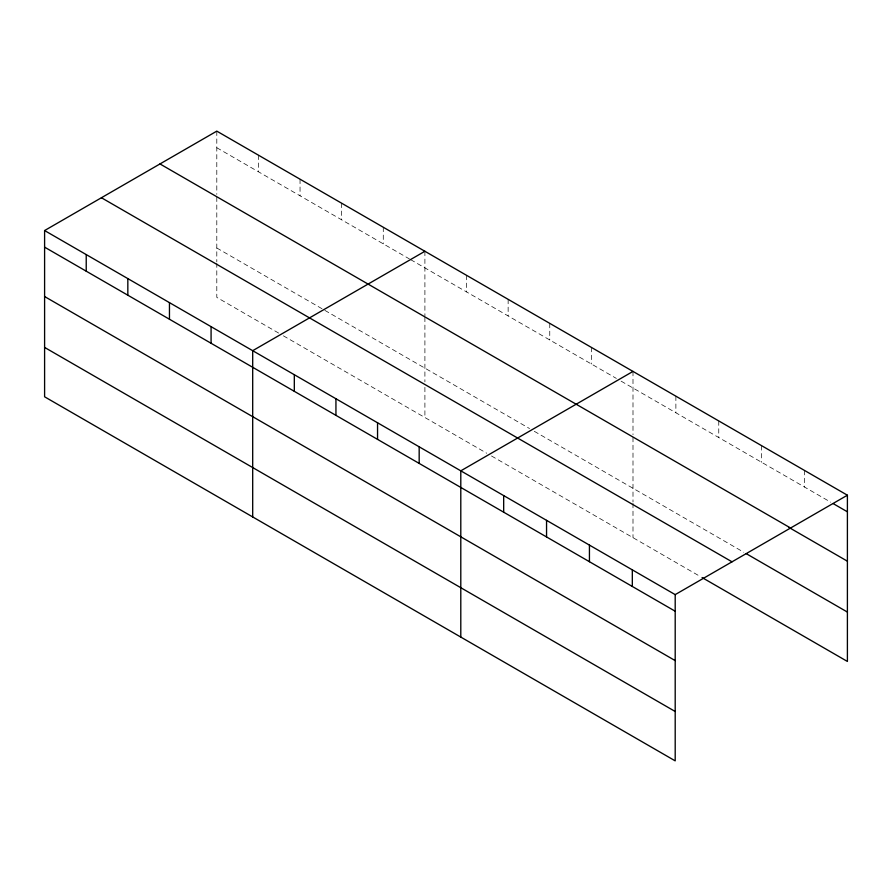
<?xml version="1.0" encoding="UTF-8"?>
<svg xmlns="http://www.w3.org/2000/svg" width="892" height="892" viewBox="0 0 892 892"><rect width="100%" height="100%" fill="white"/><g stroke="black" fill="none" stroke-linecap="round" stroke-linejoin="round"><path stroke-width="0.67" stroke-dasharray="4.46 3.34" d="M216.801 147.738L409.439 258.948M410.632 259.639L616.35 378.409M621.111 381.152L830.72 502.174M216.801 247.998L529.547 428.55M534.297 431.304L743.772 552.237M278.639 333.073L216.801 297.382L216.801 263.084M283.388 335.827L486.731 453.225M491.492 455.968L700.889 576.868M804.517 470.441L804.517 487.043M761.634 445.688L761.634 462.29M718.762 420.935L718.762 437.537M675.88 396.171L675.88 412.773M632.997 371.418L632.997 434.66M632.997 437.403L632.997 501.995M632.997 503.367L632.997 537.664M591.374 347.389L591.374 363.992M549.762 323.361L549.762 339.963M508.139 299.333L508.139 315.935M466.516 275.305L466.516 291.907M424.904 251.276L424.904 315.891M424.904 317.262L424.904 381.854M424.904 387.34L424.904 417.523M383.281 227.248L383.281 243.85M341.658 203.22L341.658 219.822M300.047 179.192L300.047 195.794M258.424 155.163L258.424 171.766M216.801 131.135L216.801 194.367M216.801 197.121L216.801 261.713"/><path stroke-width="1.34" d="M675.199 660.604L675.199 594.618L44.6 230.549L44.6 396.795L675.199 760.865L675.199 660.604L44.6 296.534M44.6 230.549L216.801 131.135L847.4 495.205L847.4 661.451L702.082 577.548M424.904 251.276L252.692 350.69L252.692 516.947M632.997 371.418L460.796 470.842L460.796 637.089M675.199 594.618L847.4 495.205M833.106 503.556L847.4 511.807M159.98 163.938L790.568 528.008M789.03 527.495L847.4 561.191M746.158 553.609L847.4 612.068M101.432 197.745L732.02 561.815M44.6 247.151L675.199 611.221M44.6 347.412L675.199 711.493M632.317 569.865L632.317 586.468M589.434 545.112L589.434 561.715M546.551 520.348L546.551 536.951M503.679 495.595L503.679 512.198M419.173 446.814L419.173 463.416M377.55 422.775L377.55 439.388M335.938 398.746L335.938 415.349M294.315 374.718L294.315 391.32M211.081 326.662L211.081 343.264M169.458 302.633L169.458 319.236M127.835 278.605L127.835 295.207M86.223 254.577L86.223 271.179"/></g></svg>
